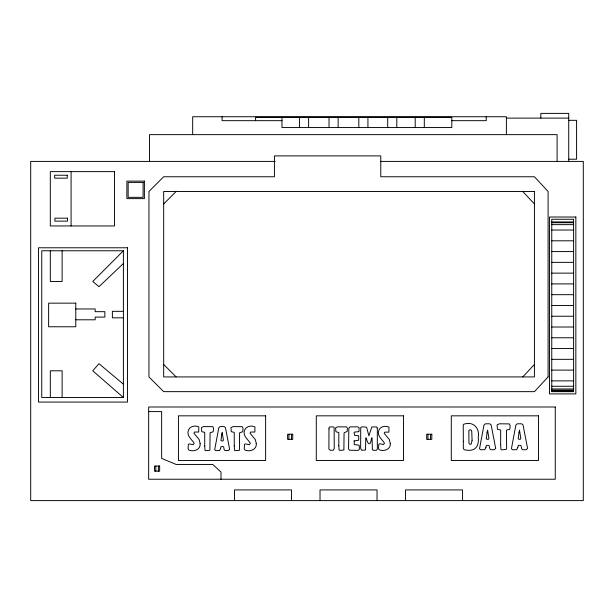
<?xml version="1.0" encoding="UTF-8"?>
<svg xmlns="http://www.w3.org/2000/svg" width="614" height="614" viewBox="0 0 614 614"><rect width="100%" height="100%" fill="white"/><g stroke="black" fill="none" stroke-linecap="round" stroke-linejoin="round"><path stroke-width="0.92" d="M522.767 376.927L534.426 364.455M123.399 250.773L123.399 397.527L41.76 397.527L41.76 250.773L123.399 250.773L92.76 281.481L98.977 286.684L123.399 263.498M163.677 203.955L176.149 191.484M506.389 118.111L568.725 118.111M568.725 120.321L576.592 120.321L576.592 159.203L568.725 159.203M282.049 120.674L222.091 120.674L222.091 116.737M451.758 120.674L486.211 120.674L486.211 116.737M275.156 161.413L30.7 161.413L30.7 500.61L583.3 500.61L583.3 161.413L380.649 161.413M551.763 221.946L573.606 221.946M551.763 222.736L573.606 222.736M551.763 224.64L573.606 224.64M551.763 230.027L573.606 230.027M551.763 240.803L573.606 240.803M551.763 251.579L573.606 251.579M551.763 262.355L573.606 262.355M551.763 273.13L573.606 273.13M551.763 283.906L573.606 283.906M551.763 294.682L573.606 294.682M551.763 305.457L573.606 305.457M75.783 308.965L95.162 308.965L95.162 311.674L104.856 311.674L104.856 317.085L95.162 317.085L95.162 319.794L75.783 319.794M123.399 311.329L112.377 311.329L112.377 317.822L123.399 317.822M551.763 316.233L573.606 316.233M551.763 327.009L573.606 327.009M551.763 337.777L573.606 337.777M551.763 348.552L573.606 348.552M551.763 359.328L573.606 359.328M551.763 370.104L573.606 370.104M551.763 380.88L573.606 380.88M551.763 386.267L573.606 386.267M551.763 388.961L573.606 388.961M551.763 390.182L573.606 390.182M551.763 391.064L573.606 391.064M148.657 411.587L161.643 411.587L161.643 458.428L176.126 464.445L212.736 464.445L221.009 472.02L221.009 479.227M123.399 384.164L98.977 363.68L92.76 370.802L123.399 397.527M163.677 364.455L176.149 376.927M522.767 191.484L534.426 203.955M568.725 161.413L568.725 113.39L540.834 113.39L540.834 118.111M557.113 161.413L557.113 134.643L149.517 134.643L149.517 161.413M506.389 134.643L506.389 116.737L192.681 116.737L192.681 134.643M462.565 500.61L462.565 489.918L405.547 489.918L405.547 500.61M430.521 434.244L430.521 439.363M427.966 434.244L427.966 439.363M424.305 117.328L424.305 127.558M415.21 117.328L415.21 127.558M396.805 117.328L396.805 127.558M387.703 117.328L387.703 127.558M377.034 500.61L377.034 489.918L320.017 489.918L320.017 500.61M367.932 117.328L367.932 127.558M358.829 117.328L358.829 127.558M338.145 117.328L338.145 127.558M329.043 117.328L329.043 127.558M308.612 117.328L308.612 127.558M299.509 117.328L299.509 127.558M291.504 500.61L291.504 489.918L234.487 489.918L234.487 500.61M291.443 434.244L291.443 439.363M288.887 434.244L288.887 439.363M281.972 117.328L281.972 127.558L451.812 127.558L451.812 117.328L255.593 117.328L255.593 120.674M158.374 466.041L158.374 471.161M155.81 466.041L155.81 471.161M71.086 171.628L71.086 225.952M62.129 250.773L62.129 281.481L50.325 281.481L50.325 250.773M62.129 397.527L62.129 370.802L50.325 370.802L50.325 397.527M328.989 428.887L328.904 449.095L330.355 450.308L333.417 450.185L334.239 448.412L334.139 427.643L333.364 426.914L329.81 426.907L329.081 427.597L328.989 428.887M377.326 428.111L377.326 449.095L376.459 450.308L373.266 450.3L372.368 449.609L372.084 437.912L371.562 437.912C370.595 446.432 367.886 445.211 366.228 437.912L365.798 437.912L365.514 449.985L361.654 450.254L360.641 448.235L360.733 427.398L362.106 426.822L366.573 427.19L368.899 435.848L371.815 426.991L376.505 426.899L377.326 428.111M463.332 441.282L463.332 448.343L464.092 449.671C474.208 452.226 479.304 447.391 478.252 437.383C479.864 427.774 473.141 420.981 463.693 424.251L463.24 425.126L463.332 441.282M204.723 445.933L204.969 450.269L205.959 450.684L209.888 450.269L210.088 432.74L212.928 431.842L213.258 431.266L213.518 428.165L212.774 426.684L203.579 426.584L201.438 427.574L201.73 431.642L204.723 432.386L204.723 445.933M234.249 445.933L234.487 450.269L235.477 450.684L239.414 450.269L239.613 432.74L242.453 431.842L242.783 431.266L243.044 428.165L242.3 426.684L233.105 426.584L230.964 427.574L231.255 431.642L234.249 432.386L234.249 445.933M338.821 445.741L339.058 449.978L340.026 450.384L343.878 449.978L344.07 432.839L347.163 431.396L347.424 428.365L346.695 426.914L337.708 426.822L335.612 427.789L335.896 431.765L338.821 432.494L338.821 445.741M500.656 444.705L500.917 449.387L501.983 449.839L506.235 449.387L506.642 448.412L506.45 430.452L507.21 429.785L509.513 429.478L509.873 428.856L510.157 425.51L509.351 423.906L499.42 423.798L497.102 424.865L497.424 429.263L500.656 430.069L500.656 444.705M354.163 440.929L354.316 444.605L359.106 445.181L359.497 448.235L359.067 449.847L357.778 450.384L349.489 450.2L348.568 449.011L348.829 428.196L349.942 426.907L357.601 426.822L359.136 427.789L358.914 431.657L354.593 432.064L354.078 432.586L354.593 435.418L358.676 435.763L358.714 440.192L354.163 440.929M472.082 440.238L471.276 444.068L469.61 444.321L468.942 443.085L468.85 430.544L469.986 429.685L471.329 430.237L471.744 431.304L472.082 440.238M200.118 443.469C200.901 449.694 193.556 452.272 188.705 449.962L188.068 448.573L188.398 444.329L189.388 443.914L193.241 444.697L194.231 443.293C191.737 439.217 186.073 435.671 188.529 429.954C189.995 426.101 195.513 425.195 198.806 426.884L198.713 432.041L194.569 432.026L193.878 433.185L199.182 439.578L200.118 443.469M256.268 443.469C257.043 449.694 249.706 452.272 244.848 449.962L244.218 448.573L244.549 444.329L245.539 443.914L249.384 444.697L250.374 443.293C247.887 439.217 242.223 435.671 244.679 429.954C246.137 426.101 251.656 425.195 254.956 426.884L254.864 432.041L250.712 432.026L250.021 433.185L255.324 439.578L256.268 443.469M390.258 443.331C391.018 449.417 383.842 451.935 379.091 449.678L378.477 448.32L378.8 444.175L379.767 443.761L383.527 444.536L384.494 443.162C382.061 439.171 376.52 435.71 378.922 430.115C380.35 426.346 385.753 425.464 388.969 427.114L388.885 432.156L384.824 432.141L384.149 433.269L389.337 439.524L390.258 443.331M221.731 434.497L220.94 440.568L222.698 441.098L223.404 440.215L222.168 432.479L221.731 434.497M487.125 432.348L486.273 438.91L488.168 439.478L488.928 438.526L487.6 430.161L487.125 432.348M519.03 432.348L518.17 438.91L520.073 439.478L520.833 438.526L519.505 430.161L519.03 432.348M220.587 448.665L219.497 450.561L215.683 450.622L214.693 449.632L218.814 427.758L220.058 426.584L224.194 426.584L225.438 427.62L229.644 449.364L228.308 450.599L225.008 450.561L224.125 449.548L223.688 447.015L222.698 446.462L220.963 446.708L220.587 448.665M485.889 447.652L484.715 449.701L480.593 449.763L479.526 448.696L483.978 425.065L485.321 423.798L489.788 423.798L491.139 424.919L495.682 448.412L494.239 449.747L490.663 449.701L489.719 448.604L489.243 445.871L488.168 445.273L486.296 445.534L485.889 447.652M517.794 447.652L516.612 449.701L512.49 449.763L511.424 448.696L515.875 425.065L517.218 423.798L521.685 423.798L523.036 424.919L527.579 448.412L526.137 449.747L522.568 449.701L521.616 448.604L521.14 445.871L520.073 445.273L518.193 445.534L517.794 447.652M548.095 376.927L534.426 391.648L163.677 391.648L148.956 376.927L148.956 191.484L163.677 176.763L274.42 176.763L274.42 155.902L380.78 155.902L380.78 176.763L534.426 176.763L548.095 191.484L548.095 376.927M114.465 171.628L50.31 171.628L50.31 225.952L114.465 225.952L114.465 171.628M67.256 175.22L54.661 175.22L54.661 178.167L67.256 178.167L67.256 175.22M144.39 181.115L126.868 181.115L126.868 198.629L144.39 198.629L144.39 181.115M143.093 182.404L128.157 182.404L128.157 197.34L143.093 197.34L143.093 182.404M534.426 191.484L163.677 191.484L163.677 376.927L534.426 376.927L534.426 191.484M575.848 217.011L549.515 217.011L549.515 393.904L575.848 393.904L575.848 217.011M67.486 218.177L54.892 218.177L54.892 221.132L67.486 221.132L67.486 218.177M573.606 219.252L551.763 219.252L551.763 391.655L573.606 391.655L573.606 219.252M127.489 247.78L38.536 247.78L38.536 402.078L127.489 402.078L127.489 247.78M75.783 303.155L48.621 303.155L48.621 326.771L75.783 326.771L75.783 303.155M555.263 406.998L148.657 406.998L148.657 479.227L555.263 479.227L555.263 406.998M265.624 415.831L178.436 415.831L178.436 460.508L265.624 460.508L265.624 415.831M403.475 415.831L316.287 415.831L316.287 460.508L403.475 460.508L403.475 415.831M538.47 415.831L451.29 415.831L451.29 460.508L538.47 460.508L538.47 415.831M292.724 434.244L287.605 434.244L287.605 439.363L292.724 439.363L292.724 434.244M431.803 434.244L426.684 434.244L426.684 439.363L431.803 439.363L431.803 434.244M159.648 466.041L154.536 466.041L154.536 471.161L159.648 471.161L159.648 466.041"/></g></svg>
